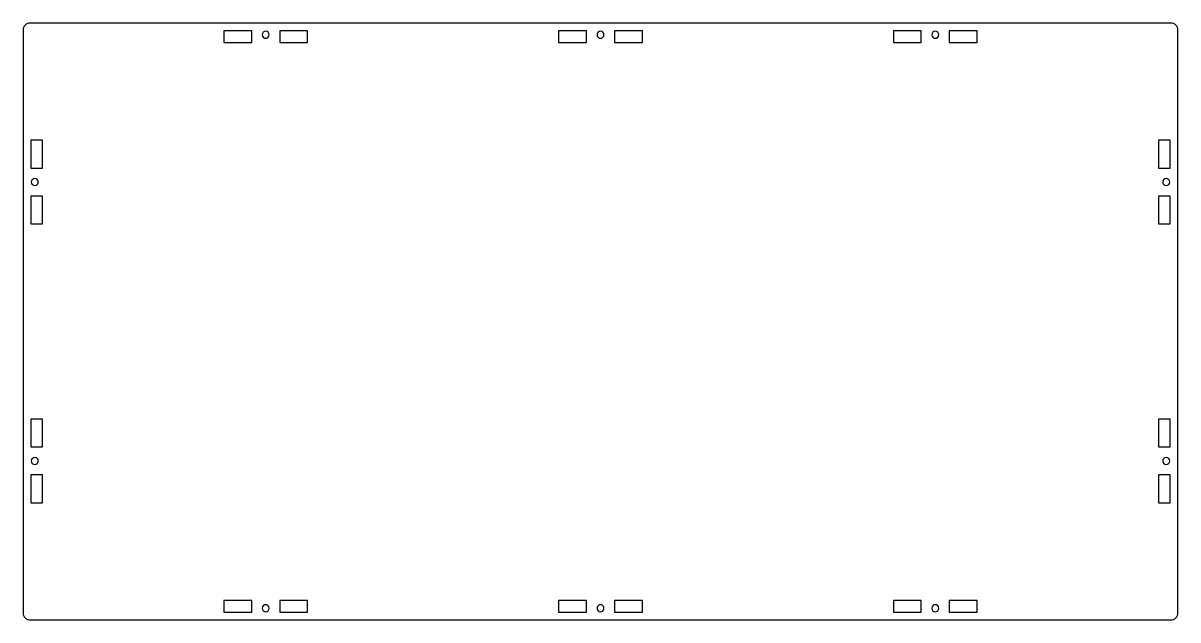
# Model space of a CAD drawing. Header units: millimetres. Extents: x -2 to 411, y 0 to 214.
import ezdxf

# ---------------------------------------------------------------- set-up
doc = ezdxf.new("R2010")
doc.units = ezdxf.units.MM
doc.layers.add('INNER_LOOP', color=5, linetype='Continuous')
doc.layers.add('OUTER_LOOP', color=1, linetype='Continuous')

msp = doc.modelspace()

# ---------------------------------------------------------------- linework, layer by layer
at = {"layer": 'INNER_LOOP'}
for points in [[(79.5, 207), (79.5, 211.2), (69.5, 211.2), (69.5, 207)], [(99.5, 207), (99.5, 211.2), (89.5, 211.2), (89.5, 207)], [(199.5, 211.2), (189.5, 211.2), (189.5, 207), (199.5, 207)], [(209.5, 211.2), (209.5, 207), (219.5, 207), (219.5, 211.2)], [(309.5, 211.2), (309.5, 207), (319.5, 207), (319.5, 211.2)], [(329.5, 211.2), (329.5, 207), (339.5, 207), (339.5, 211.2)], [(0.3, 172), (0.3, 162), (4.5, 162), (4.5, 172)], [(404.5, 172), (404.5, 162), (408.7, 162), (408.7, 172)], [(0.3, 142), (4.5, 142), (4.5, 152), (0.3, 152)], [(408.7, 152), (404.5, 152), (404.5, 142), (408.7, 142)], [(4.5, 62), (4.5, 72), (0.3, 72), (0.3, 62)], [(408.7, 62), (408.7, 72), (404.5, 72), (404.5, 62)], [(4.5, 42), (4.5, 52), (0.3, 52), (0.3, 42)], [(408.7, 42), (408.7, 52), (404.5, 52), (404.5, 42)], [(69.5, 7), (69.5, 2.8), (79.5, 2.8), (79.5, 7)], [(99.5, 7), (89.5, 7), (89.5, 2.8), (99.5, 2.8)], [(189.5, 7), (189.5, 2.8), (199.5, 2.8), (199.5, 7)], [(209.5, 7), (209.5, 2.8), (219.5, 2.8), (219.5, 7)], [(319.5, 7), (309.5, 7), (309.5, 2.8), (319.5, 2.8)], [(339.5, 7), (329.5, 7), (329.5, 2.8), (339.5, 2.8)]]:
    msp.add_lwpolyline(points, close=True, dxfattribs=at)
at = {"layer": 'INNER_LOOP', "extrusion": (0, 0, -1)}
for centre in [(-84.5, 209.805), (-204.5, 209.805), (-324.5, 209.805), (-1.695, 157), (-407.305, 157), (-1.695, 57), (-407.305, 57), (-84.5, 4.195), (-204.5, 4.195), (-324.5, 4.195)]:
    msp.add_circle(centre, 1.25, dxfattribs=at)
at = {"layer": 'OUTER_LOOP'}
msp.add_lwpolyline([(409, 0, 0.4142136), (411.5, 2.5), (411.5, 211.5, 0.4142136), (409, 214), (0, 214, 0.4142136), (-2.5, 211.5), (-2.5, 2.5, 0.4142136), (0, 0)], format="xyb", close=True, dxfattribs=at)

doc.saveas('drawing.dxf')
